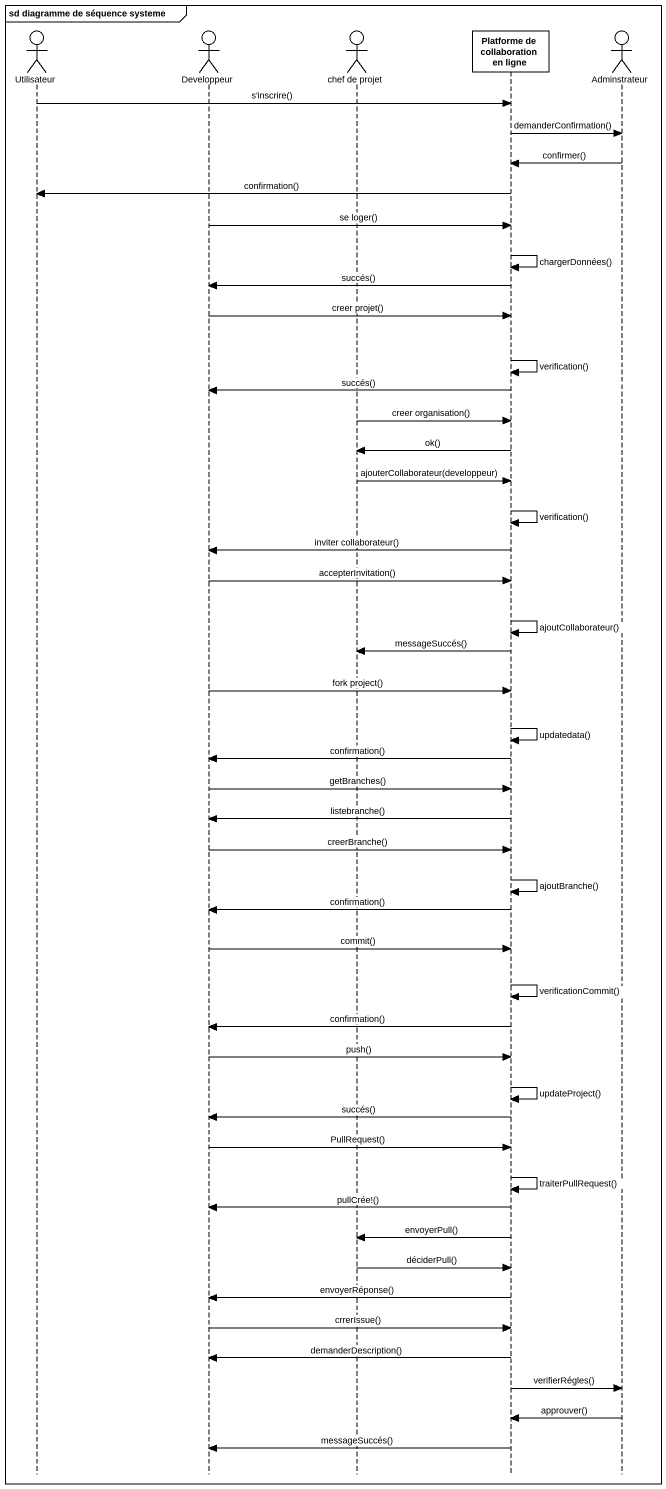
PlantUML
@startuml
mainframe sd diagramme de séquence systeme
hide footbox
actor Utilisateur
actor Developpeur
actor "chef de projet" as chef_de_projet
participant "Platforme de collaboration en ligne" as Platforme_de_collaboration
actor Adminstrateur

Utilisateur -> Platforme_de_collaboration : s'inscrire()
Platforme_de_collaboration -> Adminstrateur : demanderConfirmation()
Adminstrateur -> Platforme_de_collaboration : confirmer()
Platforme_de_collaboration -> Utilisateur : confirmation()
Developpeur -> Platforme_de_collaboration : se loger()
Platforme_de_collaboration -> Platforme_de_collaboration : chargerDonnées()
Platforme_de_collaboration -> Developpeur : succés()
Developpeur -> Platforme_de_collaboration : creer projet()
Platforme_de_collaboration -> Platforme_de_collaboration : verification()
Platforme_de_collaboration -> Developpeur : succés()
chef_de_projet -> Platforme_de_collaboration : creer organisation()
Platforme_de_collaboration -> chef_de_projet : ok()
chef_de_projet -> Platforme_de_collaboration : ajouterCollaborateur(developpeur)
Platforme_de_collaboration -> Platforme_de_collaboration : verification()
Platforme_de_collaboration -> Developpeur : inviter collaborateur()
Developpeur -> Platforme_de_collaboration : accepterInvitation()
Platforme_de_collaboration -> Platforme_de_collaboration : ajoutCollaborateur()
Platforme_de_collaboration -> chef_de_projet : messageSuccés()
Developpeur -> Platforme_de_collaboration : fork project()
Platforme_de_collaboration -> Platforme_de_collaboration : updatedata()
Platforme_de_collaboration -> Developpeur : confirmation()
Developpeur -> Platforme_de_collaboration : getBranches()
Platforme_de_collaboration -> Developpeur : listebranche()
Developpeur -> Platforme_de_collaboration : creerBranche()
Platforme_de_collaboration -> Platforme_de_collaboration : ajoutBranche()
Platforme_de_collaboration -> Developpeur : confirmation()
Developpeur -> Platforme_de_collaboration : commit()
Platforme_de_collaboration -> Platforme_de_collaboration : verificationCommit()
Platforme_de_collaboration -> Developpeur : confirmation()
Developpeur -> Platforme_de_collaboration : push()
Platforme_de_collaboration -> Platforme_de_collaboration : updateProject()
Platforme_de_collaboration -> Developpeur : succés()
Developpeur -> Platforme_de_collaboration : PullRequest()
Platforme_de_collaboration -> Platforme_de_collaboration : traiterPullRequest()
Platforme_de_collaboration -> Developpeur : pullCrée!()
Platforme_de_collaboration -> chef_de_projet : envoyerPull()
chef_de_projet -> Platforme_de_collaboration : déciderPull()
Platforme_de_collaboration -> Developpeur : envoyerRéponse()
Developpeur -> Platforme_de_collaboration : crrerIssue()
Platforme_de_collaboration -> Developpeur : demanderDescription()
Platforme_de_collaboration -> Adminstrateur : verifierRégles()
Adminstrateur -> Platforme_de_collaboration : approuver()
Platforme_de_collaboration -> Developpeur : messageSuccés()
@enduml
